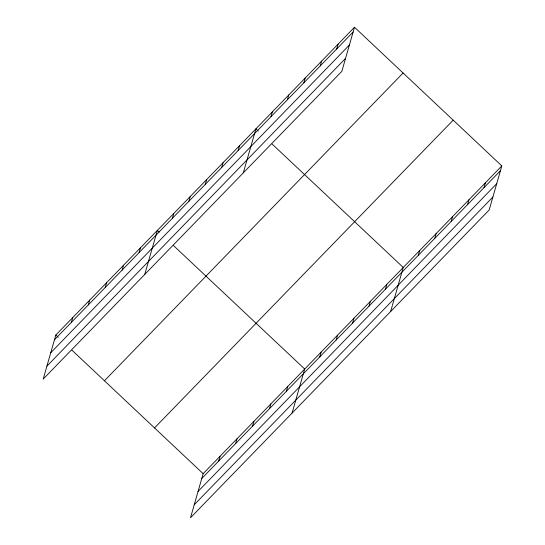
<?xml version="1.0" encoding="UTF-8"?>
<svg xmlns="http://www.w3.org/2000/svg" width="545" height="545" viewBox="0 0 545 545"><rect width="100%" height="100%" fill="white"/><g stroke="black" fill="none" stroke-linecap="round" stroke-linejoin="round"><path stroke-width="0.82" d="M354.488 27.25L55.828 335.018L43.191 379.088L341.851 71.32L354.488 27.25L501.809 165.912L489.172 209.982L190.512 517.75L203.149 473.68L501.809 165.912M71.375 322.374L72.751 317.578M88.304 304.934L89.673 300.138M105.226 287.494L106.602 282.698M122.148 270.054L123.524 265.258M139.07 252.614L140.447 247.818M144.732 274.448L157.369 230.378L159.174 232.068M172.424 218.245L173.8 213.449M188.849 201.316L190.225 196.52M205.274 184.387L206.65 179.598M221.699 167.465L223.075 162.669M238.131 150.536L239.5 145.74M243.295 172.888L255.932 128.811L258.33 131.073M270.981 116.678L272.357 111.889M287.406 99.755L288.782 94.959M303.831 82.826L305.207 78.03M320.262 65.897L321.632 61.101M336.687 48.975L338.064 44.179M218.702 461.029L220.071 456.24M235.624 443.589L237 438.8M252.546 426.149L253.922 421.36M269.468 408.709L270.845 403.92M286.397 391.269L287.774 386.48M292.059 413.11L304.696 369.033L173.576 245.632M319.745 356.907L321.121 352.111M336.17 339.978L337.546 335.182M352.601 323.049L353.971 318.253M369.026 306.12L370.402 301.331M385.451 289.197L386.827 284.401M390.615 311.549L403.252 267.472L272.132 144.064M418.301 255.339L419.677 250.543M434.733 238.417L436.102 233.621M451.158 221.488L452.534 216.692M467.583 204.559L468.959 199.763M484.008 187.63L485.384 182.841M54.452 339.814L353.112 32.046M50.733 352.772L349.393 45.003M46.904 366.131L345.564 58.363M104.442 380.778L403.102 73.01M154.535 427.92L453.195 120.152M201.773 478.469L500.433 170.708M198.06 491.433L496.72 183.665M194.231 504.786L492.891 197.024M55.828 335.018L58.226 337.28M72.035 350.272L203.149 473.68"/></g></svg>
